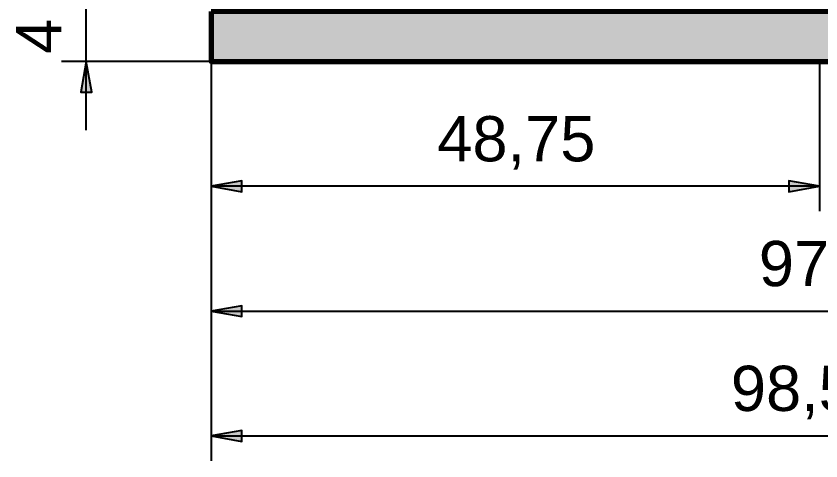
# Model space of a CAD drawing. Header units: millimetres. Extents: x 26 to 140, y 301 to 425.
# Drawn here: x 26 to 90.5, y 300.5 to 336.2 of the extents above; entities that cross this region are included whole.
import ezdxf

# ---------------------------------------------------------------- set-up
doc = ezdxf.new("R2010")
doc.units = ezdxf.units.MM
doc.linetypes.add('Volllinie', pattern=[0])
for name, color, linetype, lineweight, true_color in [('Bemaßungen', 178, 'Continuous', 25, 0x000000), ('Fundament', 178, 'Continuous', 25, 0x000000), ('Schwarz', 178, 'Continuous', 70, 0x000000)]:
    doc.layers.add(name, color=color, linetype=linetype, lineweight=lineweight, true_color=true_color)
doc.styles.add('textstyle11', font='')
doc.styles.add('textstyle12', font='')
doc.styles.add('textstyle13', font='')
doc.styles.add('textstyle14', font='')
doc.styles.get('textstyle11').set_extended_font_data('arial.ttf')
doc.styles.get('textstyle12').set_extended_font_data('arial.ttf')
doc.styles.get('textstyle13').set_extended_font_data('arial.ttf')
doc.styles.get('textstyle14').set_extended_font_data('arial.ttf')

msp = doc.modelspace()

# ---------------------------------------------------------------- hatches: boundary and pattern name
at = {"layer": 'Bemaßungen', "linetype": 'Volllinie', "lineweight": 25, "true_color": 0x0000ff}
for points in [[(31.633, 332.542), (31.199, 330.08), (32.067, 330.08)], [(41.633, 322.542), (44.095, 322.108), (44.095, 322.976)], [(90.383, 322.542), (87.921, 322.976), (87.921, 322.108)], [(41.633, 312.542), (44.095, 312.108), (44.095, 312.976)], [(41.633, 302.542), (44.095, 302.108), (44.095, 302.976)]]:
    msp.add_hatch(color=5, dxfattribs=at).paths.add_polyline_path(points, flags=0)
at = {"layer": 'Fundament', "linetype": 'Volllinie', "lineweight": 50, "true_color": 0xccc4ba}
msp.add_hatch(color=9, dxfattribs=at).paths.add_polyline_path([(41.633, 332.542), (41.633, 336.542), (140.216, 336.542), (140.216, 332.542)], flags=0)

# ---------------------------------------------------------------- linework, layer by layer
at = {"layer": 'Bemaßungen', "color": 5, "linetype": 'Continuous', "lineweight": 25, "true_color": 0x0000ff, "flags": 128}
for points in [[(31.633, 327.042), (31.633, 342.042)], [(90.383, 322.542), (41.633, 322.542)], [(41.633, 312.542), (139.133, 312.542)], [(41.633, 302.542), (140.216, 302.542)]]:
    msp.add_lwpolyline(points, dxfattribs=at)
at = {"layer": 'Bemaßungen', "color": 5, "linetype": 'Volllinie', "lineweight": 25, "true_color": 0x0000ff, "flags": 128}
for points in [[(41.633, 332.542), (29.633, 332.542)], [(41.633, 332.542), (41.633, 300.542)], [(41.633, 332.542), (41.633, 320.542)], [(41.633, 332.542), (41.633, 310.542)], [(90.383, 332.542), (90.383, 320.542)]]:
    msp.add_lwpolyline(points, dxfattribs=at)
for points in [[(31.633, 332.542), (31.199, 330.08), (32.067, 330.08)], [(41.633, 322.542), (44.095, 322.108), (44.095, 322.976)], [(90.383, 322.542), (87.921, 322.976), (87.921, 322.108)], [(41.633, 312.542), (44.095, 312.108), (44.095, 312.976)], [(41.633, 302.542), (44.095, 302.108), (44.095, 302.976)]]:
    msp.add_lwpolyline(points, close=True, dxfattribs=at)
at = {"layer": 'Schwarz', "color": 178, "linetype": 'Volllinie', "lineweight": 70, "true_color": 0x000000, "flags": 128}
msp.add_lwpolyline([(41.633, 336.542), (41.633, 332.542), (140.216, 332.542), (140.216, 336.542)], close=True, dxfattribs=at)

# ---------------------------------------------------------------- texts
at = {"layer": 'Bemaßungen', "color": 5, "linetype": 'Volllinie', "lineweight": 25, "true_color": 0x0000ff, "style": 'textstyle14'}
msp.add_text('4', height=3.625, rotation=90, dxfattribs=at).set_placement((29.633, 333.152))
at = {"layer": 'Bemaßungen', "color": 5, "linetype": 'Volllinie', "lineweight": 25, "true_color": 0x0000ff}
for s, style, p in [('48,75', 'textstyle12', (59.753, 324.542)), ('97,5', 'textstyle13', (85.518, 314.542)), ('98,583', 'textstyle11', (83.279, 304.542))]:
    msp.add_text(s, height=3.625, dxfattribs=dict(at, style=style)).set_placement(p)

doc.saveas('drawing.dxf')
